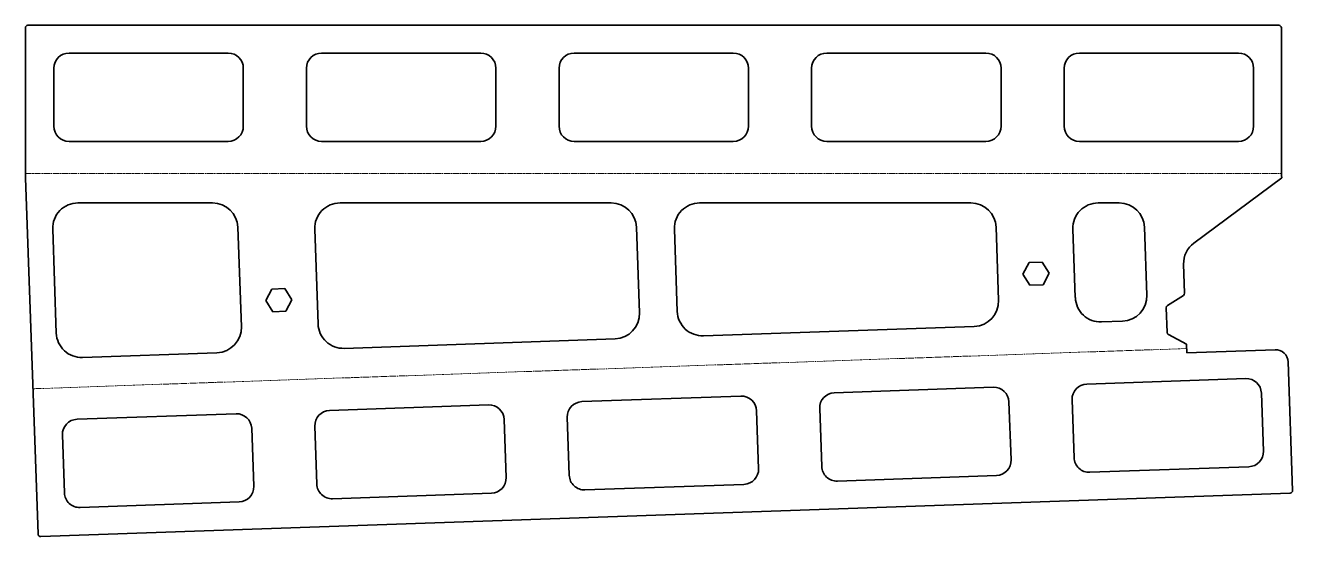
# Model space of a CAD drawing. Header units: millimetres. Extents: x 0 to 502, y 0 to 203.
import ezdxf

# ---------------------------------------------------------------- set-up
doc = ezdxf.new("R2010")
doc.units = ezdxf.units.MM
doc.linetypes.add('Chain', pattern=[13.68, 9.12, -1.14, 2.28, -1.14])
doc.layers.add('SIMUMAK Bend Centerline (ISO)', color=7, linetype='Chain', lineweight=9)
doc.layers.add('SIMUMAK Visible (ISO)', color=7, linetype='Continuous', lineweight=35)

# ---------------------------------------------------------------- blocks, each defined once
blk = doc.blocks.new('SIL-027-CSTF-01_Sheet_SIL-027-CSTF-01 (Desplegada)')
at = {"layer": 'SIMUMAK Bend Centerline (ISO)', "ltscale": 0.263158}
for p, q in [((-250.82, 42.64), (246.49, 42.64)), ((208.88, -26.76), (-247.84, -42.71))]:
    blk.add_line(p, q, dxfattribs=at)
at = {"layer": 'SIMUMAK Visible (ISO)'}
for p, q in [((-249.87, 101.33), (245.43, 101.33)), ((-250.87, 44.33), (-250.87, 100.33)), ((246.43, 100.33), (246.43, 44.33)), ((-233.57, 90.33), (-170.57, 90.33)), ((-133.57, 90.33), (-70.57, 90.33)), ((-33.57, 90.33), (29.43, 90.33)), ((66.43, 90.33), (129.43, 90.33)), ((166.43, 90.33), (229.43, 90.33)), ((-239.57, 61.33), (-239.57, 84.33)), ((-164.57, 84.33), (-164.57, 61.33)), ((-139.57, 61.33), (-139.57, 84.33)), ((-64.57, 84.33), (-64.57, 61.33)), ((-39.57, 61.33), (-39.57, 84.33)), ((35.43, 84.33), (35.43, 61.33)), ((60.43, 61.33), (60.43, 84.33)), ((135.43, 84.33), (135.43, 61.33)), ((160.43, 61.33), (160.43, 84.33)), ((235.43, 84.33), (235.43, 61.33)), ((-170.57, 55.33), (-233.57, 55.33)), ((-70.57, 55.33), (-133.57, 55.33)), ((29.43, 55.33), (-33.57, 55.33)), ((129.43, 55.33), (66.43, 55.33)), ((229.43, 55.33), (166.43, 55.33)), ((-245.83, -100.37), (-250.76, 40.94)), ((211.74, 15.05), (246.54, 40.94)), ((-230.05, 30.94), (-176.72, 30.94)), ((-126.29, 30.94), (-18.92, 30.94)), ((16.1, 30.94), (123.47, 30.94)), ((173.89, 30.94), (182.2, 30.94)), ((-238.61, -20.67), (-240.05, 20.59)), ((-166.72, 21.29), (-165.35, -18.11)), ((-134.97, -17.05), (-136.29, 20.59)), ((-8.93, 21.29), (-7.75, -12.61)), ((7.24, -12.09), (6.1, 20.59)), ((133.46, 21.29), (134.47, -7.64)), ((164.84, -6.58), (163.9, 20.59)), ((192.19, 21.29), (193.13, -5.6)), ((144.12, 2.7), (146.55, 7.29)), ((146.55, 7.29), (151.75, 7.47)), ((151.75, 7.47), (154.5, 3.06)), ((208.11, -4.84), (207.71, 6.68)), ((146.87, -1.71), (144.12, 2.7)), ((154.5, 3.06), (152.06, -1.53)), ((-155.7, -7.77), (-153.26, -3.18)), ((-153.26, -3.18), (-148.07, -3)), ((-148.07, -3), (-145.32, -7.41)), ((152.06, -1.53), (146.87, -1.71)), ((-152.95, -12.18), (-155.7, -7.77)), ((-145.32, -7.41), (-147.76, -12)), ((201.28, -9.7), (207.64, -5.72)), ((-147.76, -12), (-152.95, -12.18)), ((201.15, -20.42), (200.81, -10.58)), ((124.83, -17.99), (17.59, -21.73)), ((183.49, -15.94), (175.19, -16.23)), ((-17.39, -22.95), (-124.63, -26.7)), ((208.82, -25.06), (201.68, -21.27)), ((208.94, -28.45), (208.82, -25.06)), ((-174.99, -28.46), (-228.26, -30.32)), ((243.92, -27.23), (208.94, -28.45)), ((249.09, -32.05), (250.87, -83.02)), ((169.35, -40.84), (232.31, -38.64)), ((69.41, -44.33), (132.37, -42.13)), ((238.51, -44.43), (239.32, -67.41)), ((-130.47, -51.31), (-67.51, -49.11)), ((-30.53, -47.82), (32.43, -45.62)), ((138.57, -47.92), (139.38, -70.9)), ((164.36, -70.03), (163.56, -47.05)), ((-230.41, -54.8), (-167.45, -52.6)), ((-61.3, -54.9), (-60.5, -77.88)), ((-35.52, -77.01), (-36.32, -54.03)), ((38.64, -51.41), (39.44, -74.39)), ((64.42, -73.52), (63.62, -50.54)), ((-161.24, -58.39), (-160.44, -81.37)), ((-135.46, -80.5), (-136.26, -57.52)), ((-235.39, -83.99), (-236.2, -61.01)), ((233.53, -73.62), (170.57, -75.82)), ((133.59, -77.11), (70.63, -79.31)), ((249.9, -84.06), (-244.8, -101.33)), ((-66.29, -84.09), (-129.25, -86.29)), ((33.65, -80.6), (-29.31, -82.8)), ((-166.23, -87.58), (-229.19, -89.78))]:
    blk.add_line(p, q, dxfattribs=at)
at = {"layer": 'SIMUMAK Visible (ISO)', "extrusion": (0, 0, -1)}
for centre, radius, start, end in [((249.87, 100.33), 1, 0, 90), ((-245.43, 100.33), 1, 90, 180), ((-207.11, -4.87), 1, 178, 238), ((-244.09, -32.23), 5, 88, 178), ((-249.87, -83.06), 1, 178, 268), ((244.83, -100.33), 1, 268, 358)]:
    blk.add_arc(centre, radius, start, end, dxfattribs=at)
at = {"layer": 'SIMUMAK Visible (ISO)'}
for centre, radius, start, end in [((-233.57, 84.33), 6, 90, 180), ((-170.57, 84.33), 6, 360, 90), ((-133.57, 84.33), 6, 90, 180), ((-70.57, 84.33), 6, 0, 90), ((-33.57, 84.33), 6, 90, 180), ((29.43, 84.33), 6, 0, 90), ((66.43, 84.33), 6, 90, 180), ((129.43, 84.33), 6, 360, 90), ((166.43, 84.33), 6, 90, 180), ((229.43, 84.33), 6, 360, 90), ((-233.57, 61.33), 6, 180, 270), ((-170.57, 61.33), 6, 270, 360), ((-133.57, 61.33), 6, 180, 270), ((-70.57, 61.33), 6, 270, 360), ((-33.57, 61.33), 6, 180, 270), ((29.43, 61.33), 6, 270, 360), ((66.43, 61.33), 6, 180, 270), ((129.43, 61.33), 6, 270, 0), ((166.43, 61.33), 6, 180, 270), ((229.43, 61.33), 6, 270, 0), ((-230.05, 20.94), 10, 90, 182), ((-176.72, 20.94), 10, 2, 90), ((-126.29, 20.94), 10, 90, 182), ((-18.92, 20.94), 10, 2, 90), ((16.1, 20.94), 10, 90, 182), ((123.47, 20.94), 10, 2, 90), ((173.89, 20.94), 10, 90, 182), ((182.2, 20.94), 10, 2, 90), ((217.71, 7.02), 10, 126.6469, 182), ((124.48, -7.99), 10, 272, 2), ((174.84, -6.24), 10, 182, 272), ((183.14, -5.95), 10, 272, 2), ((201.81, -10.54), 1, 122, 182), ((-17.74, -12.96), 10, 272, 2), ((17.24, -11.74), 10, 182, 272), ((-175.34, -18.46), 10, 272, 2), ((-124.98, -16.7), 10, 182, 272), ((-228.61, -20.32), 10, 182, 272), ((202.15, -20.38), 1, 182, 242), ((232.52, -44.64), 6, 2, 92), ((69.62, -50.33), 6, 92, 182), ((132.58, -48.13), 6, 2, 92), ((169.56, -46.84), 6, 92, 182), ((-67.3, -55.11), 6, 2, 92), ((-30.32, -53.82), 6, 92, 182), ((32.64, -51.62), 6, 2, 92), ((-230.2, -60.8), 6, 92, 182), ((-167.24, -58.6), 6, 2, 92), ((-130.26, -57.31), 6, 92, 182), ((170.36, -69.82), 6, 182, 272), ((233.32, -67.62), 6, 272, 2), ((33.44, -74.6), 6, 272, 2), ((70.42, -73.31), 6, 182, 272), ((133.38, -71.11), 6, 272, 2), ((-66.5, -78.09), 6, 272, 2), ((-29.52, -76.8), 6, 182, 272), ((-229.4, -83.78), 6, 182, 272), ((-166.44, -81.58), 6, 272, 2), ((-129.46, -80.29), 6, 182, 272)]:
    blk.add_arc(centre, radius, start, end, dxfattribs=at)
for points in [[(-250.76, 40.94), (-250.8, 42.07), (-250.83, 43.2), (-250.87, 44.33)], [(246.43, 44.33), (246.47, 43.2), (246.5, 42.07), (246.54, 40.94)]]:
    blk.add_open_spline(points, degree=3, dxfattribs=at)

msp = doc.modelspace()

# ---------------------------------------------------------------- block references
msp.add_blockref('SIL-027-CSTF-01_Sheet_SIL-027-CSTF-01 (Desplegada)', (250.87, 101.33))

doc.saveas('drawing.dxf')
